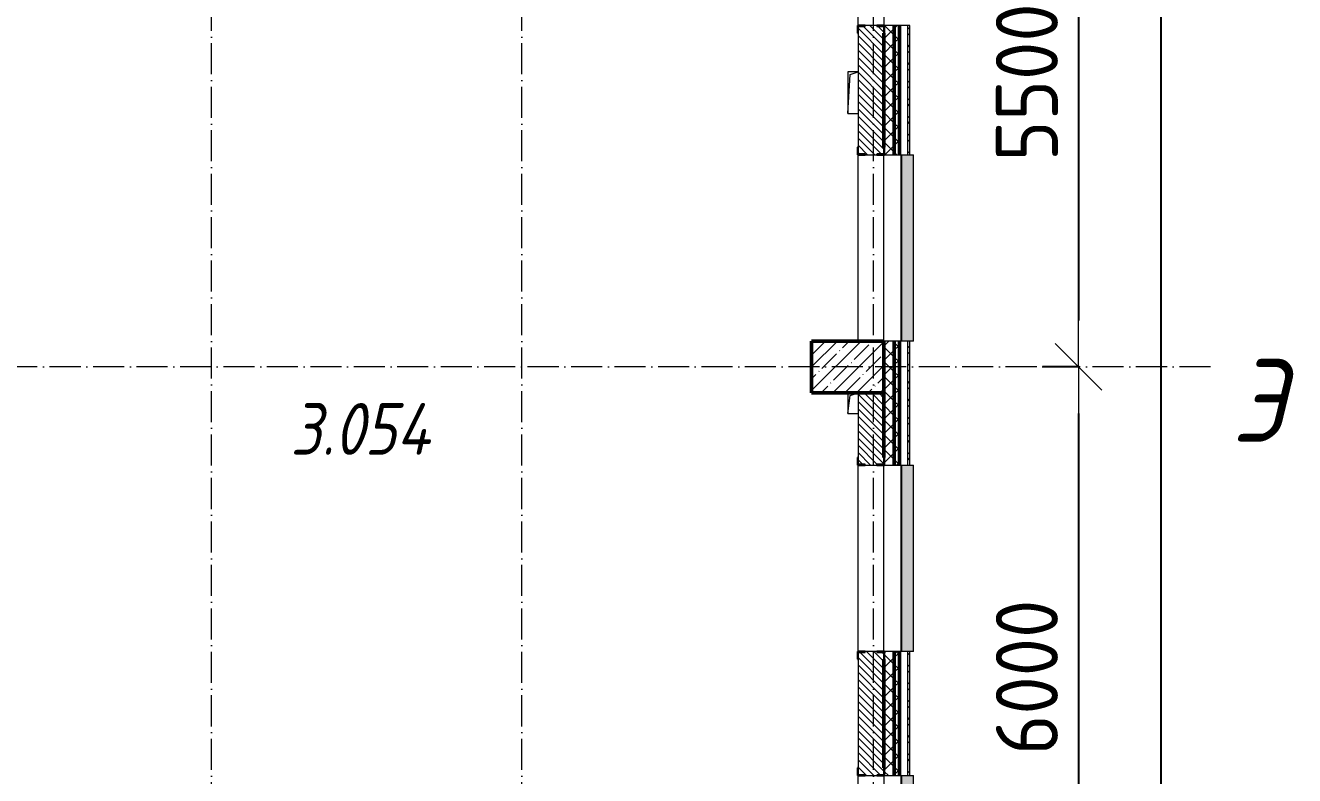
# Model space of a CAD drawing. Header units: millimetres. Extents: x 2294 to 908349, y -83289 to 219220.
# Drawn here: x 180834 to 193105, y 40556 to 47806 of the extents above; entities that cross this region are included whole.
import ezdxf

# ---------------------------------------------------------------- set-up
doc = ezdxf.new("R2010")
doc.units = ezdxf.units.MM
doc.linetypes.add('50_200_ШТРИХ_1Т_ш5_п1_п1_', pattern=[700, 500, -100, 0, -100])
for name, color, linetype, lineweight in [('A-____-____-DIMS', 7, 'Continuous', 9), ('A-GENM-____-MCUT', 7, 'Continuous', 25), ('A-GENM-____-OTLN', 7, 'Continuous', 9), ('A-GENM-____-OTLN-1', 7, 'Continuous', 25), ('A-GLAZ-____-OTLN', 7, 'Continuous', 9), ('A-WALL-____-MCUT-2', 7, 'Continuous', 50), ('A-WALL-____-MCUT-3', 7, 'Continuous', 9), ('A-WALL-____-OTLN', 7, 'Continuous', 9), ('A-WALL-____-PATT-1', 7, 'Continuous', 9), ('A-WALL-FNSH-MCUT-1', 7, 'Continuous', 9), ('S-COLS-____-MCUT', 7, 'Continuous', 50), ('S-COLS-____-OTLN', 7, 'Continuous', 9), ('S-GRID-____-IDEN', 7, 'Continuous', 9), ('S-GRID-____-OTLN-1', 7, '50_200_ШТРИХ_1Т_ш5_п1_п1_', 9), ('Марки помещений', 7, 'Continuous', 9)]:
    doc.layers.add(name, color=color, linetype=linetype, lineweight=lineweight)
doc.layers.add('A-GLAZ-____-OTLN-1', color=7, linetype='Continuous', lineweight=9, true_color=0xc0c0c0)
doc.styles.add('ISOCPEUR_I', font='isocpeui.ttf', dxfattribs={"width": 0.9, "height": 2.5})
doc.styles.add('ISOCPEUR_I_2', font='isocpeui.ttf', dxfattribs={"width": 0.85, "height": 2.3})
doc.styles.add('СПДС', font='isocpeur.ttf', dxfattribs={"width": 0.9})
doc.dimstyles.new('Размера А3', dxfattribs={"dimtxt": 800, "dimasz": 450, "dimexe": 350, "dimexo": 100, "dimgap": 200, "dimtad": 1, "dimdec": 0, "dimrnd": 10, "dimzin": 0, "dimdsep": 46, "dimtxsty": 'СПДС', "dimblk": 'ARROWHEAD_6', "dimcen": 1, "dimclrd": 5, "dimclre": 5, "dimclrt": 5, "dimazin": 0, "dimtfac": 1, "dimtdec": 0, "dimtmove": 2, "dimatfit": 3, "dimfxl": 1, "dimtolj": 1, "dimtzin": 0, "dimarcsym": 0})
pattern_1 = [(135, (165583.507, 6025.276), (-35.35534, -35.35534), [])]
pattern_2 = [(45, (165583.51, 6025.28), (-85.53659, 85.53659), []), (45, (165640.53, 6025.28), (-85.53659, 85.53659), [])]
pattern_3 = [(45, (165583.51, 6025.28), (-70.71068, 70.71068), []), (135, (165583.51, 6025.28), (-70.71068, -70.71068), [])]

# ---------------------------------------------------------------- blocks, each defined once
blk = doc.blocks.new('ARROWHEAD_6')
at = {"color": 0, "linetype": 'Continuous'}
for p, q in [((-0.5, -0.5), (0.5, 0.5)), ((0, 0), (-1, 0))]:
    blk.add_line(p, q, dxfattribs=at)
blk = doc.blocks.new('*D2793')
at = {"layer": 'A-____-____-DIMS', "color": 0, "lineweight": -2, "transparency": 16777216}
for p, q in [((191022, 50006), (190666, 50006)), ((191016, 49556), (191016, 44956)), ((191022, 44506), (190666, 44506))]:
    blk.add_line(p, q, dxfattribs=at)
at = {"layer": 'Defpoints', "color": 0, "transparency": 16777216}
for p in [(191122, 50006), (191016, 44506), (191122, 44506)]:
    blk.add_point(p, dxfattribs=at)
at = {"layer": 'A-____-____-DIMS', "color": 0, "lineweight": -2, "transparency": 16777216, "xscale": 450, "yscale": 450, "zscale": 450}
for p, rotation in [((191016, 50006), 90), ((191016, 44506), 270)]:
    blk.add_blockref('ARROWHEAD_6', p, dxfattribs=dict(at, rotation=rotation))
at = {"layer": 'A-____-____-DIMS', "color": 0, "transparency": 16777216, "insert": (190516, 47256), "char_height": 600, "attachment_point": 5, "rotation": 90, "style": 'СПДС'}
blk.add_mtext('\\A1;5500', dxfattribs=at)
blk = doc.blocks.new('*D2794')
at = {"layer": 'A-____-____-DIMS', "color": 0, "lineweight": -2, "transparency": 16777216}
for p, q in [((191022, 44506), (190666, 44506)), ((191016, 44056), (191016, 38956)), ((191022, 38506), (190666, 38506))]:
    blk.add_line(p, q, dxfattribs=at)
at = {"layer": 'Defpoints', "color": 0, "transparency": 16777216}
for p in [(191122, 44506), (191016, 38506), (191122, 38506)]:
    blk.add_point(p, dxfattribs=at)
at = {"layer": 'A-____-____-DIMS', "color": 0, "lineweight": -2, "transparency": 16777216, "xscale": 450, "yscale": 450, "zscale": 450}
for p, rotation in [((191016, 44506), 90), ((191016, 38506), 270)]:
    blk.add_blockref('ARROWHEAD_6', p, dxfattribs=dict(at, rotation=rotation))
at = {"layer": 'A-____-____-DIMS', "color": 0, "transparency": 16777216, "insert": (190516, 41506), "char_height": 600, "attachment_point": 5, "rotation": 90, "style": 'СПДС'}
blk.add_mtext('\\A1;6000', dxfattribs=at)
blk = doc.blocks.new('*D2799')
at = {"layer": 'A-____-____-DIMS', "color": 0, "lineweight": -2, "transparency": 16777216}
for p, q in [((191810, 53656), (192166, 53656)), ((191816, 20656), (191816, 53206)), ((191810, 20206), (192166, 20206))]:
    blk.add_line(p, q, dxfattribs=at)
at = {"layer": 'Defpoints', "color": 0, "transparency": 16777216}
for p in [(191710, 53656), (191816, 53656), (191710, 20206)]:
    blk.add_point(p, dxfattribs=at)
at = {"layer": 'A-____-____-DIMS', "color": 0, "lineweight": -2, "transparency": 16777216, "xscale": 450, "yscale": 450, "zscale": 450}
for p, rotation in [((191816, 53656), 90), ((191816, 20206), 270)]:
    blk.add_blockref('ARROWHEAD_6', p, dxfattribs=dict(at, rotation=rotation))
at = {"layer": 'A-____-____-DIMS', "color": 0, "transparency": 16777216, "insert": (191316, 36931), "char_height": 600, "attachment_point": 5, "rotation": 90, "style": 'СПДС'}
blk.add_mtext('\\A1;33450', dxfattribs=at)
blk = doc.blocks.new('BSC_Колонна _Прямоугольная - 500х700-V8-АР1_План отверстий 3 этажа в осях 1-64_А-ГГ')
at = {"layer": 'S-COLS-____-OTLN'}
h = blk.add_hatch(dxfattribs=at)
h.set_pattern_fill('FP_42', color=256, style=0, pattern_type=2)
h.set_pattern_definition([(315, (-38481.04, 23200), (114.04925, 114.04925), []), (315, (-38481.04, 23085.95), (114.04925, 114.04925), [201.613, -40.323, 3.353, -36.97])])
h.paths.add_polyline_path([(-250, 237), (-250, -350), (250, -350), (250, 350), (-250, 350)], flags=0)
at = {"layer": 'S-COLS-____-MCUT'}
for p, q in [((250, 350), (-250, 350)), ((-250, 350), (-250, -350)), ((250, -350), (250, 350)), ((-250, -350), (250, -350))]:
    blk.add_line(p, q, dxfattribs=at)
blk = doc.blocks.new('Фахверк_СКБ_Уголок - 250_2700-27497298-АР1_План отверстий 3 этажа в осях 1-64_А-ГГ')
at = {"layer": 'A-GENM-____-MCUT'}
for p, q in [((200, 181), (125, 181)), ((125, 181), (125, 106)), ((131, 106), (131, 175)), ((131, 175), (200, 175)), ((200, 175), (200, 181)), ((125, 106), (131, 106)), ((131, -6), (125, -6)), ((125, -6), (125, -81)), ((125, -81), (200, -81)), ((131, -75), (131, -6)), ((200, -75), (131, -75)), ((200, -81), (200, -75))]:
    blk.add_line(p, q, dxfattribs=at)
blk = doc.blocks.new('AR_Отверстие прямоугольное _в плите_ - AR_Отверстие прямоугольное _в плите_-V178-АР1_План отверстий 3 этажа в осях 1-64_А-ГГ')
at = {"layer": 'A-GENM-____-OTLN'}
for p, q in [((-50, 100), (-50, -100)), ((-50, -100), (-25, 75)), ((-25, 75), (50, 100)), ((-50, -100), (50, -100))]:
    blk.add_line(p, q, dxfattribs=at)
blk = doc.blocks.new('AR_Отверстие прямоугольное _в плите_ - AR_Отверстие прямоугольное _в плите_-30510902-АР1_План отверстий 3 этажа в осях 1-64_А-ГГ')
at = {"layer": 'A-GENM-____-OTLN'}
for p, q in [((50, 200), (-50, 200)), ((-50, 200), (-50, -200)), ((-50, -200), (-25, 175)), ((-25, 175), (50, 200)), ((-50, -200), (50, -200))]:
    blk.add_line(p, q, dxfattribs=at)
blk = doc.blocks.new('Отлив_СКБ - Отлив витража_120_НВФ-31885687-АР1_План отверстий 3 этажа в осях 1-64_А-ГГ')
at = {"layer": 'A-GLAZ-____-OTLN-1'}
for points in [[(0, 0), (0, -2), (1800, -2), (1800, 0), (534, 0)], [(0, -2), (0, -120), (1800, -120), (1800, -2), (534, -2)]]:
    blk.add_hatch(color=256, dxfattribs=at).paths.add_polyline_path(points, flags=0)
at = {"layer": 'A-GLAZ-____-OTLN'}
for p, q in [((0, 0), (1800, 0)), ((1800, -2), (0, -2)), ((0, -120), (0, -83)), ((0, -120), (1800, -120)), ((1800, -83), (1800, -120))]:
    blk.add_line(p, q, dxfattribs=at)
blk = doc.blocks.new('3floor')
at = {"layer": 'A-WALL-____-PATT-1'}
h = blk.add_hatch(dxfattribs=at)
h.set_pattern_fill('FP_3', color=256, style=0, pattern_type=2)
h.set_pattern_definition(pattern_2)
h.paths.add_polyline_path([(189384, 47576), (189384, 47806), (189364, 47806), (189364, 47576)], flags=0)
h.paths.add_polyline_path([(189384, 49606), (189384, 54006), (189364, 54006), (189364, 49606)], flags=0)
h = blk.add_hatch(dxfattribs=at)
h.set_pattern_fill('FP_1', color=256, style=0, pattern_type=2)
h.set_pattern_definition(pattern_3)
h.paths.add_polyline_path([(189234, 15556), (189234, 17756), (189140, 17756), (189140, 17681), (189134, 17681), (189134, 15556)], flags=0)
h.paths.add_polyline_path([(189234, 19556), (189234, 20756), (189140, 20756), (189140, 20681), (189134, 20681), (189134, 19631), (189140, 19631), (189140, 19556)], flags=0)
h.paths.add_polyline_path([(189234, 22556), (189234, 23756), (189134, 23756), (189134, 22631), (189140, 22631), (189140, 22556)], flags=0)
h.paths.add_polyline_path([(189234, 25556), (189234, 26756), (189140, 26756), (189140, 26681), (189134, 26681), (189134, 25631), (189140, 25631), (189140, 25556)], flags=0)
h.paths.add_polyline_path([(189134, 28556), (189234, 28556), (189234, 29756), (189140, 29756), (189140, 29681), (189134, 29681), (189134, 29056)], flags=0)
h.paths.add_polyline_path([(189140, 31556), (189234, 31556), (189234, 32756), (189134, 32756), (189134, 31631), (189140, 31631), (189140, 31562)], flags=0)
h.paths.add_polyline_path([(189140, 34556), (189234, 34556), (189234, 35756), (189140, 35756), (189140, 35681), (189134, 35681), (189134, 34631), (189140, 34631), (189140, 34562)], flags=0)
h.paths.add_polyline_path([(189140, 37556), (189234, 37556), (189234, 38756), (189134, 38756), (189134, 37631), (189140, 37631), (189140, 37562)], flags=0)
h.paths.add_polyline_path([(189234, 40556), (189234, 41756), (189140, 41756), (189140, 41681), (189134, 41681), (189134, 40631), (189140, 40631), (189140, 40556)], flags=0)
h.paths.add_polyline_path([(189140, 43556), (189234, 43556), (189234, 44756), (189134, 44756), (189134, 43631), (189140, 43631), (189140, 43562)], flags=0)
h.paths.add_polyline_path([(189234, 46556), (189234, 47806), (189140, 47806), (189140, 47731), (189134, 47731), (189134, 46631), (189140, 46631), (189140, 46556)], flags=0)
h.paths.add_polyline_path([(189234, 49606), (189234, 53756), (189134, 53756), (189134, 49606)], flags=0)
h = blk.add_hatch(dxfattribs=at)
h.set_pattern_fill('FP_1', color=256, style=0, pattern_type=2)
h.set_pattern_definition(pattern_3)
h.paths.add_polyline_path([(189284, 15556), (189284, 17756), (189234, 17756), (189234, 15556)], flags=0)
h.paths.add_polyline_path([(189284, 19556), (189284, 20756), (189234, 20756), (189234, 19556)], flags=0)
h.paths.add_polyline_path([(189284, 22556), (189284, 23756), (189234, 23756), (189234, 22556)], flags=0)
h.paths.add_polyline_path([(189284, 25556), (189284, 26756), (189234, 26756), (189234, 25556)], flags=0)
h.paths.add_polyline_path([(189284, 28556), (189284, 29756), (189234, 29756), (189234, 28556)], flags=0)
h.paths.add_polyline_path([(189234, 31556), (189284, 31556), (189284, 32756), (189234, 32756), (189234, 32560)], flags=0)
h.paths.add_polyline_path([(189234, 34556), (189284, 34556), (189284, 35756), (189234, 35756)], flags=0)
h.paths.add_polyline_path([(189284, 37556), (189284, 38756), (189234, 38756), (189234, 37556)], flags=0)
h.paths.add_polyline_path([(189234, 40556), (189284, 40556), (189284, 41756), (189234, 41756), (189234, 41161)], flags=0)
h.paths.add_polyline_path([(189234, 43556), (189284, 43556), (189284, 44756), (189234, 44756), (189234, 44601)], flags=0)
h.paths.add_polyline_path([(189284, 46556), (189284, 47806), (189234, 47806), (189234, 46556)], flags=0)
h.paths.add_polyline_path([(189284, 49606), (189284, 53756), (189234, 53756), (189234, 49606)], flags=0)
h = blk.add_hatch(dxfattribs=at)
h.set_pattern_fill('FP_6', color=256, style=0, pattern_type=2)
h.set_pattern_definition(pattern_1)
h.paths.add_polyline_path([(188953, 46556), (189065, 46556), (189065, 46562), (189134, 46562), (189134, 47800), (189065, 47800), (189065, 47806), (188953, 47806), (188953, 47800), (188884, 47800), (188884, 46562), (188953, 46562)], flags=0)
h = blk.add_hatch(dxfattribs=at)
h.set_pattern_fill('FP_3', color=256, style=0, pattern_type=2)
h.set_pattern_definition(pattern_2)
h.paths.add_polyline_path([(189364, 15746), (189384, 15746), (189384, 17756), (189364, 17756), (189364, 15790)], flags=0)
h.paths.add_polyline_path([(189384, 19556), (189384, 20756), (189364, 20756), (189364, 19556)], flags=0)
h.paths.add_polyline_path([(189384, 22556), (189384, 23756), (189364, 23756), (189364, 22556)], flags=0)
h.paths.add_polyline_path([(189384, 25556), (189384, 26756), (189364, 26756), (189364, 25556)], flags=0)
h.paths.add_polyline_path([(189364, 28556), (189384, 28556), (189384, 29756), (189364, 29756)], flags=0)
h.paths.add_polyline_path([(189384, 31556), (189384, 32756), (189364, 32756), (189364, 31556)], flags=0)
h.paths.add_polyline_path([(189384, 34556), (189384, 35756), (189364, 35756), (189364, 34556)], flags=0)
h.paths.add_polyline_path([(189364, 37556), (189384, 37556), (189384, 38756), (189364, 38756), (189364, 37720)], flags=0)
h.paths.add_polyline_path([(189384, 40556), (189384, 41756), (189364, 41756), (189364, 40556)], flags=0)
h.paths.add_polyline_path([(189384, 43556), (189384, 44756), (189364, 44756), (189364, 43556)], flags=0)
h.paths.add_polyline_path([(189364, 46556), (189384, 46556), (189384, 47576), (189364, 47576), (189364, 47181)], flags=0)
h = blk.add_hatch(dxfattribs=at)
h.set_pattern_fill('FP_6', color=256, style=0, pattern_type=2)
h.set_pattern_definition(pattern_1)
h.paths.add_polyline_path([(189065, 40556), (189065, 40562), (189134, 40562), (189134, 41750), (189065, 41750), (189065, 41756), (188953, 41756), (188953, 41750), (188884, 41750), (188884, 40562), (188953, 40562), (188953, 40556)], flags=0)
h.paths.add_polyline_path([(189065, 43556), (189065, 43562), (189134, 43562), (189134, 44256), (188884, 44256), (188884, 43562), (188953, 43562), (188953, 43556)], flags=0)
at = {"layer": 'A-WALL-____-MCUT-2'}
for p, q in [((189234, 46556), (189234, 47806)), ((189284, 46556), (189284, 47806)), ((189134, 46631), (189134, 47731)), ((189234, 43556), (189234, 44756)), ((189284, 43556), (189284, 44756)), ((189134, 44256), (189134, 43631)), ((189234, 40556), (189234, 41756)), ((189284, 40556), (189284, 41756)), ((189134, 41681), (189134, 40631))]:
    blk.add_line(p, q, dxfattribs=at)
at = {"layer": 'A-WALL-____-MCUT-3'}
for p, q in [((189065, 47806), (188953, 47806)), ((189364, 47806), (189140, 47806)), ((189364, 46556), (189364, 47806)), ((188884, 47731), (188884, 46631)), ((188953, 46556), (189065, 46556)), ((189140, 46556), (189364, 46556)), ((189364, 44756), (189134, 44756)), ((189364, 43556), (189364, 44756)), ((188884, 44256), (188884, 43631)), ((188953, 43556), (189065, 43556)), ((189140, 43556), (189364, 43556)), ((189065, 41756), (188953, 41756)), ((189364, 41756), (189140, 41756)), ((189364, 40556), (189364, 41756)), ((188884, 41681), (188884, 40631)), ((188953, 40556), (189065, 40556)), ((189140, 40556), (189364, 40556))]:
    blk.add_line(p, q, dxfattribs=at)
at = {"layer": 'A-WALL-____-OTLN'}
for p, q in [((188884, 47806), (188884, 49606)), ((189134, 49606), (189134, 47806)), ((188884, 44756), (188884, 46556)), ((189134, 44756), (189134, 46556)), ((188884, 41756), (188884, 43556)), ((189134, 41756), (189134, 43556)), ((188884, 38756), (188884, 40556)), ((189134, 40556), (189134, 38756))]:
    blk.add_line(p, q, dxfattribs=at)
at = {"layer": 'A-WALL-FNSH-MCUT-1'}
for p, q in [((189384, 47806), (189364, 47806)), ((189384, 46556), (189384, 47806)), ((189364, 46556), (189384, 46556)), ((189384, 44756), (189364, 44756)), ((189384, 43556), (189384, 44756)), ((189364, 43556), (189384, 43556)), ((189384, 41756), (189364, 41756)), ((189384, 40556), (189384, 41756)), ((189364, 40556), (189384, 40556))]:
    blk.add_line(p, q, dxfattribs=at)
at = {"layer": 'A-GENM-____-OTLN'}
for name, p in [('AR_Отверстие прямоугольное _в плите_ - AR_Отверстие прямоугольное _в плите_-30510902-АР1_План отверстий 3 этажа в осях 1-64_А-ГГ', (188834, 47156)), ('AR_Отверстие прямоугольное _в плите_ - AR_Отверстие прямоугольное _в плите_-V178-АР1_План отверстий 3 этажа в осях 1-64_А-ГГ', (188834, 44156))]:
    blk.add_blockref(name, p, dxfattribs=at)
at = {"layer": 'A-GENM-____-OTLN-1'}
for p, rotation in [((188959, 47931), 269.9999999999999), ((189059, 46431), 89.99999999999991), ((189059, 43431), 89.99999999999991), ((188959, 41881), 269.9999999999999), ((189059, 40431), 89.99999999999991)]:
    blk.add_blockref('Фахверк_СКБ_Уголок - 250_2700-27497298-АР1_План отверстий 3 этажа в осях 1-64_А-ГГ', p, dxfattribs=dict(at, rotation=rotation))
at = {"layer": 'A-GLAZ-____-OTLN', "rotation": 89.99999999999932}
for p in [(189301, 44756), (189301, 41756), (189301, 38756)]:
    blk.add_blockref('Отлив_СКБ - Отлив витража_120_НВФ-31885687-АР1_План отверстий 3 этажа в осях 1-64_А-ГГ', p, dxfattribs=at)
at = {"layer": 'S-COLS-____-OTLN', "rotation": 89.9999999999999}
blk.add_blockref('BSC_Колонна _Прямоугольная - 500х700-V8-АР1_План отверстий 3 этажа в осях 1-64_А-ГГ', (188784, 44506), dxfattribs=at)
at = {"layer": 'Марки помещений', "insert": (183396, 44157), "char_height": 500, "width": 817.72, "attachment_point": 1, "style": 'ISOCPEUR_I_2'}
blk.add_mtext('3.054', dxfattribs=at)
blk = doc.blocks.new('3osi')
at = {"layer": 'S-GRID-____-OTLN-1', "color": 251, "ltscale": 0.6, "true_color": 0x636466}
for p, q in [((182633.5, 1542.7), (182633.5, 55906.2)), ((185633.5, 1542.7), (185633.5, 55906.2)), ((189033.5, 1542.7), (189033.5, 55906.2)), ((192291.2, 44506.3), (160914.7, 44506.3))]:
    blk.add_line(p, q, dxfattribs=at)
at = {"layer": 'S-GRID-____-IDEN', "insert": (192498.4, 44582.4), "char_height": 800, "width": 223.671, "attachment_point": 1, "style": 'ISOCPEUR_I'}
blk.add_mtext('\\fISOCPEUR|b0|i1|c204|p34|;\\W.9;Э', dxfattribs=at)
at = {"layer": 'A-____-____-DIMS'}
for base, p1, p2, picture, middle in [((191816, 53656.3), (191710, 20206.3), (191710, 53656.3), '*D2799', (191316, 36931.3)), ((191016, 44506.3), (191122.1, 50006.3), (191122.1, 44506.3), '*D2793', (190516, 47256.3)), ((191016, 38506.3), (191122.1, 44506.3), (191122.1, 38506.3), '*D2794', (190516, 41506.3))]:
    dim = blk.add_linear_dim(base=base, p1=p1, p2=p2, angle=90, dimstyle='Размера А3', override={"dimtxt": 600, "dimclrd": 0, "dimclre": 0, "dimclrt": 0}, dxfattribs=at)
    dim.commit()
    dim.dimension.update_dxf_attribs({"geometry": picture, "text_midpoint": middle})

msp = doc.modelspace()

# ---------------------------------------------------------------- block references
for name in ['3osi', '3floor']:
    msp.add_blockref(name, (0, 0))

doc.saveas('drawing.dxf')
